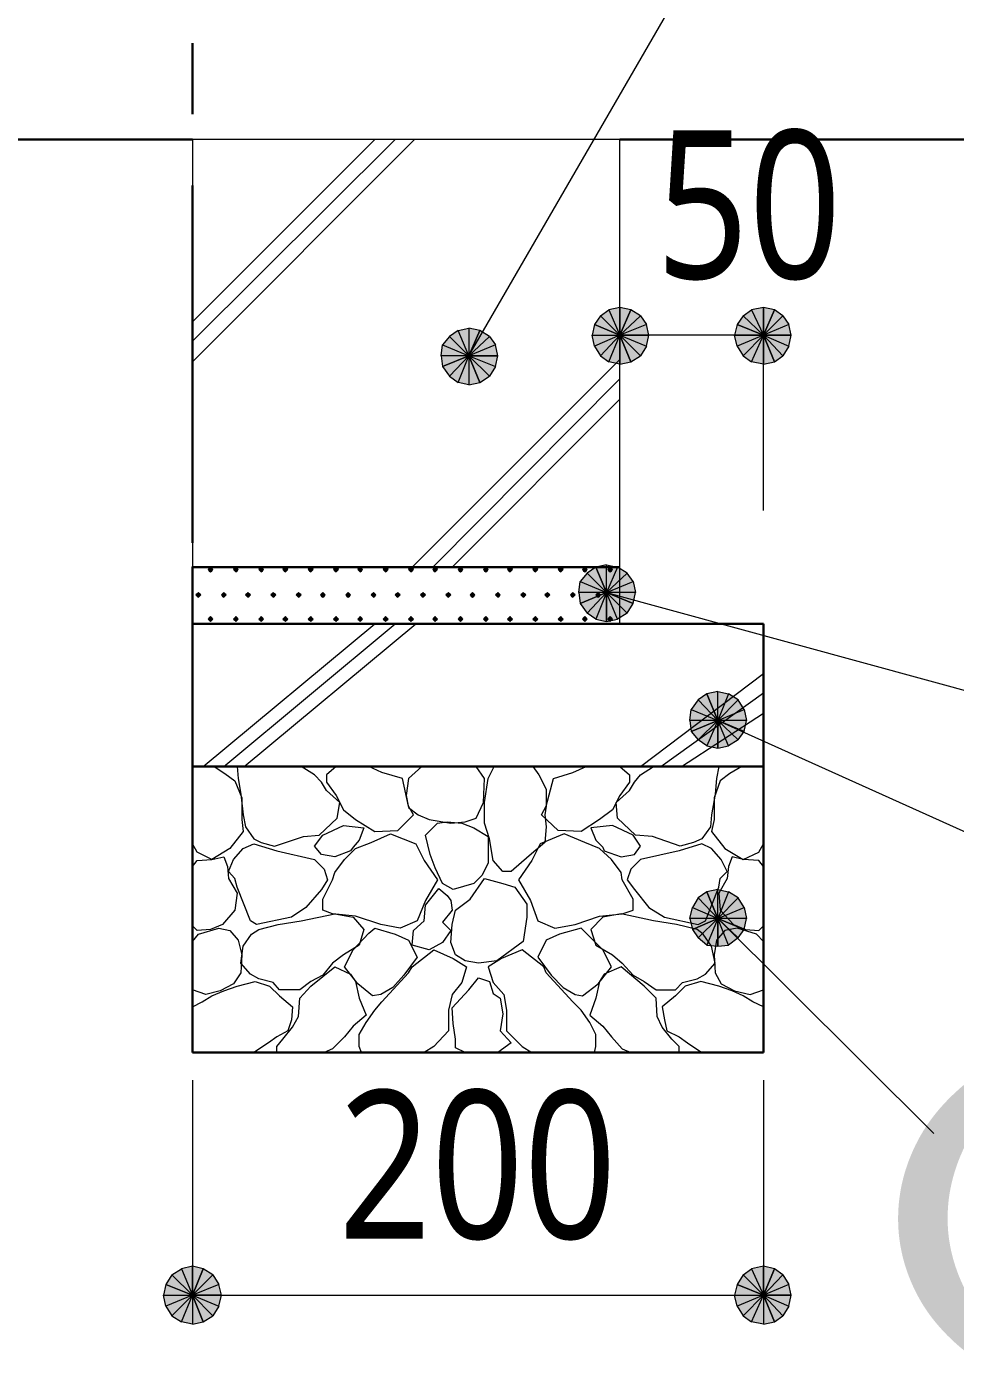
# Model space of a CAD drawing. Header units: millimetres. Extents: x 0 to 420, y 0 to 297.
# Drawn here: x 135.36 to 151.63, y 67.15 to 90.56 of the extents above; entities that cross this region are included whole.
import ezdxf
from ezdxf.enums import TextEntityAlignment as Align

# ---------------------------------------------------------------- set-up
doc = ezdxf.new("R2010")
doc.units = ezdxf.units.MM
doc.styles.add('kst32b', font='NotoSansJP-Variable.ttf')

msp = doc.modelspace()

# ---------------------------------------------------------------- hatches: boundary and pattern name
h = msp.add_hatch(color=7)
h.paths.add_polyline_path([(145.754, 85.64), (145.563, 85.598), (145.754, 85.154), (145.754, 85.64)])
h.paths.add_polyline_path([(145.563, 85.598), (145.754, 85.154), (145.415, 85.492), (145.563, 85.598)])
h.paths.add_polyline_path([(145.754, 85.154), (145.415, 85.492), (145.309, 85.344), (145.754, 85.154)])
for points in [[(145.944, 85.598), (145.754, 85.64), (145.754, 85.154), (145.944, 85.598)], [(148.463, 85.598), (148.272, 85.64), (148.272, 85.154), (148.463, 85.598)], [(142.642, 84.603), (142.769, 84.434), (143.108, 84.794), (142.642, 84.603)], [(138.578, 81.089), (138.557, 81.068), (138.536, 81.047), (138.557, 81.026), (138.578, 81.005), (138.599, 81.026), (138.621, 81.047), (138.599, 81.068), (138.578, 81.089)], [(139.023, 81.089), (139.002, 81.068), (138.98, 81.047), (139.002, 81.026), (139.023, 81.005), (139.044, 81.026), (139.065, 81.047), (139.044, 81.068), (139.023, 81.089)], [(139.467, 81.089), (139.446, 81.068), (139.425, 81.047), (139.446, 81.026), (139.467, 81.005), (139.488, 81.026), (139.51, 81.047), (139.488, 81.068), (139.467, 81.089)], [(139.891, 81.089), (139.869, 81.068), (139.848, 81.047), (139.869, 81.026), (139.891, 81.005), (139.912, 81.026), (139.933, 81.047), (139.912, 81.068), (139.891, 81.089)], [(140.335, 81.089), (140.314, 81.068), (140.293, 81.047), (140.314, 81.026), (140.335, 81.005), (140.356, 81.026), (140.377, 81.047), (140.356, 81.068), (140.335, 81.089)], [(140.779, 81.089), (140.758, 81.068), (140.737, 81.047), (140.758, 81.026), (140.779, 81.005), (140.801, 81.026), (140.822, 81.047), (140.801, 81.068), (140.779, 81.089)], [(141.203, 81.089), (141.182, 81.068), (141.161, 81.047), (141.182, 81.026), (141.203, 81.005), (141.224, 81.026), (141.245, 81.047), (141.224, 81.068), (141.203, 81.089)], [(141.647, 81.089), (141.626, 81.068), (141.605, 81.047), (141.626, 81.026), (141.647, 81.005), (141.669, 81.026), (141.69, 81.047), (141.669, 81.068), (141.647, 81.089)], [(142.092, 81.089), (142.071, 81.068), (142.05, 81.047), (142.071, 81.026), (142.092, 81.005), (142.113, 81.026), (142.134, 81.047), (142.113, 81.068), (142.092, 81.089)], [(142.515, 81.089), (142.494, 81.068), (142.473, 81.047), (142.494, 81.026), (142.515, 81.005), (142.536, 81.026), (142.558, 81.047), (142.536, 81.068), (142.515, 81.089)], [(142.96, 81.089), (142.938, 81.068), (142.917, 81.047), (142.938, 81.026), (142.96, 81.005), (142.981, 81.026), (143.002, 81.047), (142.981, 81.068), (142.96, 81.089)], [(143.404, 81.089), (143.383, 81.068), (143.362, 81.047), (143.383, 81.026), (143.404, 81.005), (143.425, 81.026), (143.446, 81.047), (143.425, 81.068), (143.404, 81.089)], [(143.828, 81.089), (143.806, 81.068), (143.785, 81.047), (143.806, 81.026), (143.828, 81.005), (143.849, 81.026), (143.87, 81.047), (143.849, 81.068), (143.828, 81.089)], [(144.272, 81.089), (144.251, 81.068), (144.23, 81.047), (144.251, 81.026), (144.272, 81.005), (144.293, 81.026), (144.314, 81.047), (144.293, 81.068), (144.272, 81.089)], [(144.717, 81.089), (144.695, 81.068), (144.674, 81.047), (144.695, 81.026), (144.717, 81.005), (144.738, 81.026), (144.759, 81.047), (144.738, 81.068), (144.717, 81.089)], [(145.14, 81.089), (145.119, 81.068), (145.097, 81.047), (145.119, 81.026), (145.14, 81.005), (145.161, 81.026), (145.182, 81.047), (145.161, 81.068), (145.14, 81.089)], [(145.33, 81.089), (145.182, 80.984), (145.521, 80.645), (145.33, 81.089)], [(145.584, 81.089), (145.563, 81.068), (145.542, 81.047), (145.563, 81.026), (145.584, 81.005), (145.605, 81.026), (145.627, 81.047), (145.605, 81.068), (145.584, 81.089)], [(138.367, 80.645), (138.345, 80.624), (138.324, 80.603), (138.345, 80.581), (138.367, 80.56), (138.388, 80.581), (138.409, 80.603), (138.388, 80.624), (138.367, 80.645)], [(138.811, 80.645), (138.79, 80.624), (138.769, 80.603), (138.79, 80.581), (138.811, 80.56), (138.832, 80.581), (138.853, 80.603), (138.832, 80.624), (138.811, 80.645)], [(139.234, 80.645), (139.213, 80.624), (139.192, 80.603), (139.213, 80.581), (139.234, 80.56), (139.255, 80.581), (139.277, 80.603), (139.255, 80.624), (139.234, 80.645)], [(139.679, 80.645), (139.658, 80.624), (139.637, 80.603), (139.658, 80.581), (139.679, 80.56), (139.7, 80.581), (139.721, 80.603), (139.7, 80.624), (139.679, 80.645)], [(140.123, 80.645), (140.102, 80.624), (140.081, 80.603), (140.102, 80.581), (140.123, 80.56), (140.145, 80.581), (140.166, 80.603), (140.145, 80.624), (140.123, 80.645)], [(140.547, 80.645), (140.526, 80.624), (140.504, 80.603), (140.526, 80.581), (140.547, 80.56), (140.568, 80.581), (140.589, 80.603), (140.568, 80.624), (140.547, 80.645)], [(140.991, 80.645), (140.97, 80.624), (140.949, 80.603), (140.97, 80.581), (140.991, 80.56), (141.012, 80.581), (141.034, 80.603), (141.012, 80.624), (140.991, 80.645)], [(141.436, 80.645), (141.415, 80.624), (141.393, 80.603), (141.415, 80.581), (141.436, 80.56), (141.457, 80.581), (141.478, 80.603), (141.457, 80.624), (141.436, 80.645)], [(141.859, 80.645), (141.838, 80.624), (141.817, 80.603), (141.838, 80.581), (141.859, 80.56), (141.88, 80.581), (141.901, 80.603), (141.88, 80.624), (141.859, 80.645)], [(142.304, 80.645), (142.282, 80.624), (142.261, 80.603), (142.282, 80.581), (142.304, 80.56), (142.325, 80.581), (142.346, 80.603), (142.325, 80.624), (142.304, 80.645)], [(142.748, 80.645), (142.727, 80.624), (142.706, 80.603), (142.727, 80.581), (142.748, 80.56), (142.769, 80.581), (142.79, 80.603), (142.769, 80.624), (142.748, 80.645)], [(143.171, 80.645), (143.15, 80.624), (143.129, 80.603), (143.15, 80.581), (143.171, 80.56), (143.193, 80.581), (143.214, 80.603), (143.193, 80.624), (143.171, 80.645)], [(143.616, 80.645), (143.595, 80.624), (143.574, 80.603), (143.595, 80.581), (143.616, 80.56), (143.637, 80.581), (143.658, 80.603), (143.637, 80.624), (143.616, 80.645)], [(144.06, 80.645), (144.039, 80.624), (144.018, 80.603), (144.039, 80.581), (144.06, 80.56), (144.082, 80.581), (144.103, 80.603), (144.082, 80.624), (144.06, 80.645)], [(144.484, 80.645), (144.462, 80.624), (144.441, 80.603), (144.462, 80.581), (144.484, 80.56), (144.505, 80.581), (144.526, 80.603), (144.505, 80.624), (144.484, 80.645)], [(144.928, 80.645), (144.907, 80.624), (144.886, 80.603), (144.907, 80.581), (144.928, 80.56), (144.949, 80.581), (144.971, 80.603), (144.949, 80.624), (144.928, 80.645)], [(145.373, 80.645), (145.352, 80.624), (145.33, 80.603), (145.352, 80.581), (145.373, 80.56), (145.394, 80.581), (145.415, 80.603), (145.394, 80.624), (145.373, 80.645)], [(138.578, 80.222), (138.557, 80.2), (138.536, 80.179), (138.557, 80.158), (138.578, 80.137), (138.599, 80.158), (138.621, 80.179), (138.599, 80.2), (138.578, 80.222)], [(139.023, 80.222), (139.002, 80.2), (138.98, 80.179), (139.002, 80.158), (139.023, 80.137), (139.044, 80.158), (139.065, 80.179), (139.044, 80.2), (139.023, 80.222)], [(139.467, 80.222), (139.446, 80.2), (139.425, 80.179), (139.446, 80.158), (139.467, 80.137), (139.488, 80.158), (139.51, 80.179), (139.488, 80.2), (139.467, 80.222)], [(139.891, 80.222), (139.869, 80.2), (139.848, 80.179), (139.869, 80.158), (139.891, 80.137), (139.912, 80.158), (139.933, 80.179), (139.912, 80.2), (139.891, 80.222)], [(140.335, 80.222), (140.314, 80.2), (140.293, 80.179), (140.314, 80.158), (140.335, 80.137), (140.356, 80.158), (140.377, 80.179), (140.356, 80.2), (140.335, 80.222)], [(140.779, 80.222), (140.758, 80.2), (140.737, 80.179), (140.758, 80.158), (140.779, 80.137), (140.801, 80.158), (140.822, 80.179), (140.801, 80.2), (140.779, 80.222)], [(141.203, 80.222), (141.182, 80.2), (141.161, 80.179), (141.182, 80.158), (141.203, 80.137), (141.224, 80.158), (141.245, 80.179), (141.224, 80.2), (141.203, 80.222)], [(141.647, 80.222), (141.626, 80.2), (141.605, 80.179), (141.626, 80.158), (141.647, 80.137), (141.669, 80.158), (141.69, 80.179), (141.669, 80.2), (141.647, 80.222)], [(142.092, 80.222), (142.071, 80.2), (142.05, 80.179), (142.071, 80.158), (142.092, 80.137), (142.113, 80.158), (142.134, 80.179), (142.113, 80.2), (142.092, 80.222)], [(142.515, 80.222), (142.494, 80.2), (142.473, 80.179), (142.494, 80.158), (142.515, 80.137), (142.536, 80.158), (142.558, 80.179), (142.536, 80.2), (142.515, 80.222)], [(142.96, 80.222), (142.938, 80.2), (142.917, 80.179), (142.938, 80.158), (142.96, 80.137), (142.981, 80.158), (143.002, 80.179), (142.981, 80.2), (142.96, 80.222)], [(143.404, 80.222), (143.383, 80.2), (143.362, 80.179), (143.383, 80.158), (143.404, 80.137), (143.425, 80.158), (143.446, 80.179), (143.425, 80.2), (143.404, 80.222)], [(143.828, 80.222), (143.806, 80.2), (143.785, 80.179), (143.806, 80.158), (143.828, 80.137), (143.849, 80.158), (143.87, 80.179), (143.849, 80.2), (143.828, 80.222)], [(144.272, 80.222), (144.251, 80.2), (144.23, 80.179), (144.251, 80.158), (144.272, 80.137), (144.293, 80.158), (144.314, 80.179), (144.293, 80.2), (144.272, 80.222)], [(144.717, 80.222), (144.695, 80.2), (144.674, 80.179), (144.695, 80.158), (144.717, 80.137), (144.738, 80.158), (144.759, 80.179), (144.738, 80.2), (144.717, 80.222)], [(145.14, 80.222), (145.119, 80.2), (145.097, 80.179), (145.119, 80.158), (145.14, 80.137), (145.161, 80.158), (145.182, 80.179), (145.161, 80.2), (145.14, 80.222)], [(145.584, 80.222), (145.563, 80.2), (145.542, 80.179), (145.563, 80.158), (145.584, 80.137), (145.605, 80.158), (145.627, 80.179), (145.605, 80.2), (145.584, 80.222)], [(147.278, 78.867), (147.129, 78.761), (147.468, 78.401), (147.278, 78.867)], [(147.278, 75.396), (147.129, 75.29), (147.468, 74.93), (147.278, 75.396)], [(138.451, 68.792), (138.261, 68.834), (138.261, 68.326), (138.451, 68.792)], [(148.463, 68.792), (148.272, 68.834), (148.272, 68.326), (148.463, 68.792)]]:
    msp.add_hatch(color=7).paths.add_polyline_path(points)
h = msp.add_hatch(color=7)
h.paths.add_polyline_path([(146.262, 85.154), (146.219, 85.344), (145.754, 85.154), (146.262, 85.154)])
h.paths.add_polyline_path([(146.219, 85.344), (145.754, 85.154), (146.113, 85.492), (146.219, 85.344)])
h.paths.add_polyline_path([(145.754, 85.154), (146.113, 85.492), (145.944, 85.598), (145.754, 85.154)])
h = msp.add_hatch(color=7)
h.paths.add_polyline_path([(148.272, 85.64), (148.061, 85.598), (148.272, 85.154), (148.272, 85.64)])
h.paths.add_polyline_path([(148.061, 85.598), (148.272, 85.154), (147.913, 85.492), (148.061, 85.598)])
h.paths.add_polyline_path([(148.272, 85.154), (147.913, 85.492), (147.807, 85.344), (148.272, 85.154)])
h = msp.add_hatch(color=7)
h.paths.add_polyline_path([(148.759, 85.154), (148.717, 85.344), (148.272, 85.154), (148.759, 85.154)])
h.paths.add_polyline_path([(148.717, 85.344), (148.272, 85.154), (148.611, 85.492), (148.717, 85.344)])
h.paths.add_polyline_path([(148.272, 85.154), (148.611, 85.492), (148.463, 85.598), (148.272, 85.154)])
h = msp.add_hatch(color=7)
h.paths.add_polyline_path([(143.298, 85.238), (143.108, 85.28), (143.108, 84.794), (143.298, 85.238)])
h.paths.add_polyline_path([(143.108, 85.28), (143.108, 84.794), (142.917, 85.238), (143.108, 85.28)])
h.paths.add_polyline_path([(143.108, 84.794), (142.917, 85.238), (142.769, 85.132), (143.108, 84.794)])
h = msp.add_hatch(color=7)
h.paths.add_polyline_path([(143.616, 84.794), (143.574, 84.984), (143.108, 84.794), (143.616, 84.794)])
h.paths.add_polyline_path([(143.574, 84.984), (143.108, 84.794), (143.468, 85.132), (143.574, 84.984)])
h.paths.add_polyline_path([(143.108, 84.794), (143.468, 85.132), (143.298, 85.238), (143.108, 84.794)])
h = msp.add_hatch(color=7)
h.paths.add_polyline_path([(145.309, 85.344), (145.267, 85.154), (145.754, 85.154), (145.309, 85.344)])
h.paths.add_polyline_path([(145.267, 85.154), (145.754, 85.154), (145.309, 84.963), (145.267, 85.154)])
h.paths.add_polyline_path([(145.754, 85.154), (145.309, 84.963), (145.415, 84.794), (145.754, 85.154)])
h = msp.add_hatch(color=7)
h.paths.add_polyline_path([(147.807, 85.344), (147.765, 85.154), (148.272, 85.154), (147.807, 85.344)])
h.paths.add_polyline_path([(147.765, 85.154), (148.272, 85.154), (147.807, 84.963), (147.765, 85.154)])
h.paths.add_polyline_path([(148.272, 85.154), (147.807, 84.963), (147.913, 84.794), (148.272, 85.154)])
h = msp.add_hatch(color=7)
h.paths.add_polyline_path([(142.769, 85.132), (142.642, 84.984), (143.108, 84.794), (142.769, 85.132)])
h.paths.add_polyline_path([(142.642, 84.984), (143.108, 84.794), (142.621, 84.794), (142.642, 84.984)])
h.paths.add_polyline_path([(143.108, 84.794), (142.621, 84.794), (142.642, 84.603), (143.108, 84.794)])
h = msp.add_hatch(color=7)
h.paths.add_polyline_path([(145.415, 84.794), (145.563, 84.688), (145.754, 85.154), (145.415, 84.794)])
h.paths.add_polyline_path([(145.563, 84.688), (145.754, 85.154), (145.754, 84.646), (145.563, 84.688)])
h.paths.add_polyline_path([(145.754, 85.154), (145.754, 84.646), (145.944, 84.688), (145.754, 85.154)])
h = msp.add_hatch(color=7)
h.paths.add_polyline_path([(145.944, 84.688), (146.113, 84.794), (145.754, 85.154), (145.944, 84.688)])
h.paths.add_polyline_path([(146.113, 84.794), (145.754, 85.154), (146.219, 84.963), (146.113, 84.794)])
h.paths.add_polyline_path([(145.754, 85.154), (146.219, 84.963), (146.262, 85.154), (145.754, 85.154)])
h = msp.add_hatch(color=7)
h.paths.add_polyline_path([(147.913, 84.794), (148.061, 84.688), (148.272, 85.154), (147.913, 84.794)])
h.paths.add_polyline_path([(148.061, 84.688), (148.272, 85.154), (148.272, 84.646), (148.061, 84.688)])
h.paths.add_polyline_path([(148.272, 85.154), (148.272, 84.646), (148.463, 84.688), (148.272, 85.154)])
h = msp.add_hatch(color=7)
h.paths.add_polyline_path([(148.463, 84.688), (148.611, 84.794), (148.272, 85.154), (148.463, 84.688)])
h.paths.add_polyline_path([(148.611, 84.794), (148.272, 85.154), (148.717, 84.963), (148.611, 84.794)])
h.paths.add_polyline_path([(148.272, 85.154), (148.717, 84.963), (148.759, 85.154), (148.272, 85.154)])
h = msp.add_hatch(color=7)
h.paths.add_polyline_path([(142.769, 84.434), (142.917, 84.328), (143.108, 84.794), (142.769, 84.434)])
h.paths.add_polyline_path([(142.917, 84.328), (143.108, 84.794), (143.108, 84.286), (142.917, 84.328)])
h.paths.add_polyline_path([(143.108, 84.794), (143.108, 84.286), (143.298, 84.328), (143.108, 84.794)])
h = msp.add_hatch(color=7)
h.paths.add_polyline_path([(143.298, 84.328), (143.468, 84.434), (143.108, 84.794), (143.298, 84.328)])
h.paths.add_polyline_path([(143.468, 84.434), (143.108, 84.794), (143.574, 84.603), (143.468, 84.434)])
h.paths.add_polyline_path([(143.108, 84.794), (143.574, 84.603), (143.616, 84.794), (143.108, 84.794)])
h = msp.add_hatch(color=7)
h.paths.add_polyline_path([(145.881, 80.984), (145.711, 81.089), (145.521, 80.645), (145.881, 80.984)])
h.paths.add_polyline_path([(145.711, 81.089), (145.521, 80.645), (145.521, 81.132), (145.711, 81.089)])
h.paths.add_polyline_path([(145.521, 80.645), (145.521, 81.132), (145.33, 81.089), (145.521, 80.645)])
h = msp.add_hatch(color=7)
h.paths.add_polyline_path([(145.182, 80.984), (145.055, 80.836), (145.521, 80.645), (145.182, 80.984)])
h.paths.add_polyline_path([(145.055, 80.836), (145.521, 80.645), (145.034, 80.645), (145.055, 80.836)])
h.paths.add_polyline_path([(145.521, 80.645), (145.034, 80.645), (145.055, 80.454), (145.521, 80.645)])
h = msp.add_hatch(color=7)
h.paths.add_polyline_path([(145.987, 80.454), (146.029, 80.645), (145.521, 80.645), (145.987, 80.454)])
h.paths.add_polyline_path([(146.029, 80.645), (145.521, 80.645), (145.987, 80.836), (146.029, 80.645)])
h.paths.add_polyline_path([(145.521, 80.645), (145.987, 80.836), (145.881, 80.984), (145.521, 80.645)])
h = msp.add_hatch(color=7)
h.paths.add_polyline_path([(145.055, 80.454), (145.182, 80.285), (145.521, 80.645), (145.055, 80.454)])
h.paths.add_polyline_path([(145.182, 80.285), (145.521, 80.645), (145.33, 80.179), (145.182, 80.285)])
h.paths.add_polyline_path([(145.521, 80.645), (145.33, 80.179), (145.521, 80.137), (145.521, 80.645)])
h = msp.add_hatch(color=7)
h.paths.add_polyline_path([(145.521, 80.137), (145.711, 80.179), (145.521, 80.645), (145.521, 80.137)])
h.paths.add_polyline_path([(145.711, 80.179), (145.521, 80.645), (145.881, 80.285), (145.711, 80.179)])
h.paths.add_polyline_path([(145.521, 80.645), (145.881, 80.285), (145.987, 80.454), (145.521, 80.645)])
h = msp.add_hatch(color=7)
h.paths.add_polyline_path([(147.828, 78.761), (147.659, 78.867), (147.468, 78.401), (147.828, 78.761)])
h.paths.add_polyline_path([(147.659, 78.867), (147.468, 78.401), (147.468, 78.909), (147.659, 78.867)])
h.paths.add_polyline_path([(147.468, 78.401), (147.468, 78.909), (147.278, 78.867), (147.468, 78.401)])
h = msp.add_hatch(color=7)
h.paths.add_polyline_path([(147.129, 78.761), (147.003, 78.592), (147.468, 78.401), (147.129, 78.761)])
h.paths.add_polyline_path([(147.003, 78.592), (147.468, 78.401), (146.981, 78.401), (147.003, 78.592)])
h.paths.add_polyline_path([(147.468, 78.401), (146.981, 78.401), (147.003, 78.211), (147.468, 78.401)])
h = msp.add_hatch(color=7)
h.paths.add_polyline_path([(147.934, 78.211), (147.976, 78.401), (147.468, 78.401), (147.934, 78.211)])
h.paths.add_polyline_path([(147.976, 78.401), (147.468, 78.401), (147.934, 78.592), (147.976, 78.401)])
h.paths.add_polyline_path([(147.468, 78.401), (147.934, 78.592), (147.828, 78.761), (147.468, 78.401)])
h = msp.add_hatch(color=7)
h.paths.add_polyline_path([(147.003, 78.211), (147.129, 78.063), (147.468, 78.401), (147.003, 78.211)])
h.paths.add_polyline_path([(147.129, 78.063), (147.468, 78.401), (147.278, 77.957), (147.129, 78.063)])
h.paths.add_polyline_path([(147.468, 78.401), (147.278, 77.957), (147.468, 77.914), (147.468, 78.401)])
h = msp.add_hatch(color=7)
h.paths.add_polyline_path([(147.468, 77.914), (147.659, 77.957), (147.468, 78.401), (147.468, 77.914)])
h.paths.add_polyline_path([(147.659, 77.957), (147.468, 78.401), (147.828, 78.063), (147.659, 77.957)])
h.paths.add_polyline_path([(147.468, 78.401), (147.828, 78.063), (147.934, 78.211), (147.468, 78.401)])
h = msp.add_hatch(color=7)
h.paths.add_polyline_path([(147.828, 75.29), (147.659, 75.396), (147.468, 74.93), (147.828, 75.29)])
h.paths.add_polyline_path([(147.659, 75.396), (147.468, 74.93), (147.468, 75.438), (147.659, 75.396)])
h.paths.add_polyline_path([(147.468, 74.93), (147.468, 75.438), (147.278, 75.396), (147.468, 74.93)])
h = msp.add_hatch(color=7)
h.paths.add_polyline_path([(147.129, 75.29), (147.024, 75.121), (147.468, 74.93), (147.129, 75.29)])
h.paths.add_polyline_path([(147.024, 75.121), (147.468, 74.93), (146.981, 74.93), (147.024, 75.121)])
h.paths.add_polyline_path([(147.468, 74.93), (146.981, 74.93), (147.024, 74.739), (147.468, 74.93)])
h = msp.add_hatch(color=7)
h.paths.add_polyline_path([(147.934, 74.739), (147.976, 74.93), (147.468, 74.93), (147.934, 74.739)])
h.paths.add_polyline_path([(147.976, 74.93), (147.468, 74.93), (147.934, 75.121), (147.976, 74.93)])
h.paths.add_polyline_path([(147.468, 74.93), (147.934, 75.121), (147.828, 75.29), (147.468, 74.93)])
h = msp.add_hatch(color=7)
h.paths.add_polyline_path([(147.024, 74.739), (147.129, 74.591), (147.468, 74.93), (147.024, 74.739)])
h.paths.add_polyline_path([(147.129, 74.591), (147.468, 74.93), (147.278, 74.464), (147.129, 74.591)])
h.paths.add_polyline_path([(147.468, 74.93), (147.278, 74.464), (147.468, 74.443), (147.468, 74.93)])
h = msp.add_hatch(color=7)
h.paths.add_polyline_path([(147.468, 74.443), (147.659, 74.464), (147.468, 74.93), (147.468, 74.443)])
h.paths.add_polyline_path([(147.659, 74.464), (147.468, 74.93), (147.828, 74.591), (147.659, 74.464)])
h.paths.add_polyline_path([(147.468, 74.93), (147.828, 74.591), (147.934, 74.739), (147.468, 74.93)])
h = msp.add_hatch(color=7)
h.paths.add_polyline_path([(138.261, 68.834), (138.07, 68.792), (138.261, 68.326), (138.261, 68.834)])
h.paths.add_polyline_path([(138.07, 68.792), (138.261, 68.326), (137.901, 68.686), (138.07, 68.792)])
h.paths.add_polyline_path([(138.261, 68.326), (137.901, 68.686), (137.795, 68.516), (138.261, 68.326)])
h = msp.add_hatch(color=7)
h.paths.add_polyline_path([(148.272, 68.834), (148.061, 68.792), (148.272, 68.326), (148.272, 68.834)])
h.paths.add_polyline_path([(148.061, 68.792), (148.272, 68.326), (147.913, 68.686), (148.061, 68.792)])
h.paths.add_polyline_path([(148.272, 68.326), (147.913, 68.686), (147.807, 68.516), (148.272, 68.326)])
h = msp.add_hatch(color=7)
h.paths.add_polyline_path([(138.769, 68.326), (138.726, 68.516), (138.261, 68.326), (138.769, 68.326)])
h.paths.add_polyline_path([(138.726, 68.516), (138.261, 68.326), (138.621, 68.686), (138.726, 68.516)])
h.paths.add_polyline_path([(138.261, 68.326), (138.621, 68.686), (138.451, 68.792), (138.261, 68.326)])
h = msp.add_hatch(color=7)
h.paths.add_polyline_path([(148.759, 68.326), (148.717, 68.516), (148.272, 68.326), (148.759, 68.326)])
h.paths.add_polyline_path([(148.717, 68.516), (148.272, 68.326), (148.611, 68.686), (148.717, 68.516)])
h.paths.add_polyline_path([(148.272, 68.326), (148.611, 68.686), (148.463, 68.792), (148.272, 68.326)])
h = msp.add_hatch(color=7)
h.paths.add_polyline_path([(137.795, 68.516), (137.753, 68.326), (138.261, 68.326), (137.795, 68.516)])
h.paths.add_polyline_path([(137.753, 68.326), (138.261, 68.326), (137.795, 68.136), (137.753, 68.326)])
h.paths.add_polyline_path([(138.261, 68.326), (137.795, 68.136), (137.901, 67.966), (138.261, 68.326)])
h = msp.add_hatch(color=7)
h.paths.add_polyline_path([(147.807, 68.516), (147.765, 68.326), (148.272, 68.326), (147.807, 68.516)])
h.paths.add_polyline_path([(147.765, 68.326), (148.272, 68.326), (147.807, 68.136), (147.765, 68.326)])
h.paths.add_polyline_path([(148.272, 68.326), (147.807, 68.136), (147.913, 67.966), (148.272, 68.326)])
h = msp.add_hatch(color=7)
h.paths.add_polyline_path([(137.901, 67.966), (138.07, 67.86), (138.261, 68.326), (137.901, 67.966)])
h.paths.add_polyline_path([(138.07, 67.86), (138.261, 68.326), (138.261, 67.818), (138.07, 67.86)])
h.paths.add_polyline_path([(138.261, 68.326), (138.261, 67.818), (138.451, 67.86), (138.261, 68.326)])
h = msp.add_hatch(color=7)
h.paths.add_polyline_path([(138.451, 67.86), (138.621, 67.966), (138.261, 68.326), (138.451, 67.86)])
h.paths.add_polyline_path([(138.621, 67.966), (138.261, 68.326), (138.726, 68.136), (138.621, 67.966)])
h.paths.add_polyline_path([(138.261, 68.326), (138.726, 68.136), (138.769, 68.326), (138.261, 68.326)])
h = msp.add_hatch(color=7)
h.paths.add_polyline_path([(147.913, 67.966), (148.061, 67.86), (148.272, 68.326), (147.913, 67.966)])
h.paths.add_polyline_path([(148.061, 67.86), (148.272, 68.326), (148.272, 67.818), (148.061, 67.86)])
h.paths.add_polyline_path([(148.272, 68.326), (148.272, 67.818), (148.463, 67.86), (148.272, 68.326)])
h = msp.add_hatch(color=7)
h.paths.add_polyline_path([(148.463, 67.86), (148.611, 67.966), (148.272, 68.326), (148.463, 67.86)])
h.paths.add_polyline_path([(148.611, 67.966), (148.272, 68.326), (148.717, 68.136), (148.611, 67.966)])
h.paths.add_polyline_path([(148.272, 68.326), (148.717, 68.136), (148.759, 68.326), (148.272, 68.326)])

# ---------------------------------------------------------------- linework, layer by layer
at = {"lineweight": 13}
for points in [[(143.108, 84.794), (150.601, 97.748)], [(145.754, 80.095), (145.754, 88.582), (138.261, 88.582), (138.261, 81.089)], [(138.261, 85.386), (141.457, 88.582)], [(138.261, 85.048), (141.817, 88.582)], [(138.261, 84.688), (142.155, 88.582)], [(148.272, 85.154), (145.754, 85.154)], [(148.272, 82.084), (148.272, 85.154)], [(142.113, 81.089), (145.754, 84.73)], [(142.473, 81.089), (145.754, 84.391)], [(142.812, 81.089), (145.754, 84.032)], [(145.521, 80.645), (159.999, 76.687)], [(138.451, 77.597), (141.457, 80.095)], [(138.811, 77.597), (141.817, 80.095)], [(139.171, 77.597), (142.177, 80.095)], [(146.113, 77.597), (148.272, 79.227)], [(146.473, 77.597), (148.272, 78.888)], [(146.833, 77.597), (148.272, 78.528)], [(147.468, 78.401), (157.057, 74.083)], [(138.642, 77.597), (138.832, 77.47), (139.002, 77.343), (139.129, 77.047), (139.129, 76.666), (139.15, 76.454), (138.917, 76.158), (138.599, 75.967), (138.345, 76.094), (138.261, 76.242)], [(139.044, 77.597), (139.065, 77.385), (139.107, 77.11), (139.15, 76.75), (139.192, 76.539), (139.34, 76.327), (139.467, 76.263), (139.7, 76.2), (140.208, 76.369), (140.483, 76.39), (140.801, 76.687), (140.843, 76.962), (140.61, 77.174), (140.526, 77.322), (140.399, 77.449), (140.166, 77.597)], [(140.779, 77.597), (140.61, 77.449), (140.61, 77.322), (140.779, 77.089), (140.907, 76.835), (141.118, 76.666), (141.457, 76.454), (141.859, 76.475), (142.134, 76.75), (142.05, 76.898), (141.944, 77.385), (141.584, 77.491), (141.351, 77.597)], [(142.282, 77.597), (142.05, 77.385), (142.007, 77.089), (142.05, 76.877), (142.219, 76.75), (142.409, 76.666), (142.79, 76.602), (143.044, 76.623), (143.235, 76.687), (143.362, 76.962), (143.383, 77.385), (143.235, 77.597)], [(144.23, 77.597), (144.336, 77.449), (144.462, 77.195), (144.462, 76.898), (144.441, 76.75), (144.462, 76.539), (144.441, 76.263), (144.166, 76.031), (143.849, 75.755), (143.701, 75.755), (143.531, 75.946), (143.468, 76.327), (143.383, 76.602), (143.383, 76.962), (143.446, 77.385), (143.552, 77.597)], [(145.754, 77.597), (145.923, 77.449), (145.923, 77.322), (145.754, 77.089), (145.627, 76.835), (145.394, 76.666), (145.076, 76.454), (144.674, 76.475), (144.378, 76.75), (144.462, 76.898), (144.59, 77.385), (144.928, 77.491), (145.161, 77.597)], [(147.489, 77.597), (147.447, 77.385), (147.426, 77.11), (147.362, 76.75), (147.341, 76.539), (147.193, 76.327), (147.045, 76.263), (146.812, 76.2), (146.325, 76.369), (146.029, 76.39), (145.711, 76.687), (145.69, 76.962), (145.923, 77.174), (146.008, 77.322), (146.113, 77.449), (146.346, 77.597)], [(147.892, 77.597), (147.68, 77.47), (147.511, 77.343), (147.405, 77.047), (147.405, 76.666), (147.362, 76.454), (147.595, 76.158), (147.913, 75.967), (148.188, 76.094), (148.272, 76.242)], [(138.261, 75.84), (138.345, 75.946), (138.599, 75.967), (138.811, 76.009), (138.875, 75.84), (138.896, 75.629), (139.044, 75.374), (139.002, 75.078), (138.79, 74.824), (138.578, 74.739), (138.345, 74.718), (138.261, 74.803)], [(148.272, 75.84), (148.188, 75.946), (147.913, 75.967), (147.722, 76.009), (147.659, 75.84), (147.637, 75.629), (147.489, 75.374), (147.511, 75.078), (147.743, 74.824), (147.955, 74.739), (148.188, 74.718), (148.272, 74.803)], [(147.468, 74.93), (151.257, 71.162)], [(138.261, 74.528), (138.367, 74.655), (138.726, 74.761), (138.917, 74.718), (139.065, 74.549), (139.129, 74.295), (139.107, 73.978), (138.98, 73.787), (138.747, 73.66), (138.494, 73.596), (138.261, 73.681)], [(148.272, 74.528), (148.146, 74.655), (147.807, 74.761), (147.595, 74.718), (147.447, 74.549), (147.405, 74.295), (147.426, 73.978), (147.532, 73.787), (147.765, 73.66), (148.04, 73.596), (148.272, 73.681)], [(141.224, 72.58), (141.182, 72.686), (141.182, 72.898), (141.309, 73.11), (141.457, 73.321), (141.584, 73.47), (142.05, 73.978), (142.113, 74.083), (142.494, 74.38), (142.833, 74.231), (143.066, 74.083), (142.981, 73.808), (142.812, 73.596), (142.748, 73.321), (142.748, 72.962), (142.494, 72.686), (142.325, 72.58)], [(145.309, 72.58), (145.33, 72.686), (145.33, 72.898), (145.225, 73.11), (145.076, 73.321), (144.928, 73.47), (144.462, 73.978), (144.42, 74.083), (144.039, 74.38), (143.679, 74.231), (143.446, 74.083), (143.531, 73.808), (143.722, 73.596), (143.764, 73.321), (143.764, 72.962), (144.039, 72.686), (144.209, 72.58)], [(139.742, 72.58), (139.742, 72.686), (139.848, 72.813), (140.018, 73.025), (140.123, 73.215), (140.145, 73.533), (140.335, 73.745), (140.758, 74.083), (141.034, 73.956), (141.118, 73.829), (141.182, 73.533), (141.309, 73.237), (141.076, 73.046), (140.928, 72.856), (140.716, 72.644), (140.568, 72.58)], [(146.791, 72.58), (146.791, 72.686), (146.664, 72.813), (146.495, 73.025), (146.41, 73.215), (146.389, 73.533), (146.177, 73.745), (145.775, 74.083), (145.479, 73.956), (145.394, 73.829), (145.33, 73.533), (145.225, 73.237), (145.457, 73.046), (145.605, 72.856), (145.796, 72.644), (145.944, 72.58)], [(138.261, 73.385), (138.43, 73.47), (138.599, 73.575), (138.811, 73.66), (139.044, 73.745), (139.361, 73.829), (139.615, 73.745), (139.785, 73.575), (140.018, 73.385), (139.996, 73.152), (139.933, 72.962), (139.742, 72.856), (139.594, 72.75), (139.34, 72.58)], [(143.044, 72.58), (142.875, 72.665), (142.875, 72.813), (142.833, 73.088), (142.812, 73.364), (143.108, 73.681), (143.277, 73.893), (143.468, 73.829), (143.531, 73.618), (143.658, 73.533), (143.701, 73.258), (143.658, 72.962), (143.849, 72.75), (143.616, 72.58)], [(148.272, 73.385), (148.082, 73.47), (147.913, 73.575), (147.722, 73.66), (147.489, 73.745), (147.172, 73.829), (146.897, 73.745), (146.727, 73.575), (146.495, 73.385), (146.537, 73.152), (146.579, 72.962), (146.791, 72.856), (146.939, 72.75), (147.193, 72.58)], [(138.261, 72.094), (138.261, 68.326)], [(148.272, 72.094), (148.272, 68.326)], [(138.261, 68.326), (148.272, 68.326)]]:
    msp.add_lwpolyline(points, dxfattribs=at)
at = {"lineweight": 30}
for points in [[(138.261, 90.276), (138.261, 89.027)], [(120.671, 88.582), (138.261, 88.582)], [(145.754, 88.582), (186.965, 88.582)], [(138.261, 87.778), (138.261, 81.513)], [(145.754, 81.089), (138.261, 81.089), (138.261, 80.095), (138.261, 72.58)], [(138.261, 80.264), (138.261, 79.015)], [(138.261, 80.095), (148.272, 80.095)], [(148.272, 72.58), (148.272, 80.095)], [(138.261, 77.766), (138.261, 72.58)], [(138.261, 77.597), (148.272, 77.597)], [(138.261, 72.58), (148.272, 72.58)]]:
    msp.add_lwpolyline(points, dxfattribs=at)
at = {"lineweight": 0}
for points in [[(145.754, 85.154), (145.415, 85.492), (145.309, 85.344)], [(145.563, 85.598), (145.754, 85.154), (145.415, 85.492)], [(145.754, 85.64), (145.563, 85.598), (145.754, 85.154)], [(145.944, 85.598), (145.754, 85.64), (145.754, 85.154)], [(145.754, 85.154), (146.113, 85.492), (145.944, 85.598)], [(146.219, 85.344), (145.754, 85.154), (146.113, 85.492)], [(148.272, 85.154), (147.913, 85.492), (147.807, 85.344)], [(148.061, 85.598), (148.272, 85.154), (147.913, 85.492)], [(148.272, 85.64), (148.061, 85.598), (148.272, 85.154)], [(148.463, 85.598), (148.272, 85.64), (148.272, 85.154)], [(148.272, 85.154), (148.611, 85.492), (148.463, 85.598)], [(148.717, 85.344), (148.272, 85.154), (148.611, 85.492)], [(143.108, 84.794), (142.917, 85.238), (142.769, 85.132)], [(143.108, 85.28), (143.108, 84.794), (142.917, 85.238)], [(143.298, 85.238), (143.108, 85.28), (143.108, 84.794)], [(143.108, 84.794), (143.468, 85.132), (143.298, 85.238)], [(145.309, 85.344), (145.267, 85.154), (145.754, 85.154)], [(146.262, 85.154), (146.219, 85.344), (145.754, 85.154)], [(147.807, 85.344), (147.765, 85.154), (148.272, 85.154)], [(148.759, 85.154), (148.717, 85.344), (148.272, 85.154)], [(142.642, 84.984), (143.108, 84.794), (142.621, 84.794)], [(142.769, 85.132), (142.642, 84.984), (143.108, 84.794)], [(143.574, 84.984), (143.108, 84.794), (143.468, 85.132)], [(143.616, 84.794), (143.574, 84.984), (143.108, 84.794)], [(145.267, 85.154), (145.754, 85.154), (145.309, 84.963)], [(145.754, 85.154), (145.309, 84.963), (145.415, 84.794)], [(145.415, 84.794), (145.563, 84.688), (145.754, 85.154)], [(145.563, 84.688), (145.754, 85.154), (145.754, 84.646)], [(145.754, 85.154), (145.754, 84.646), (145.944, 84.688)], [(145.944, 84.688), (146.113, 84.794), (145.754, 85.154)], [(146.113, 84.794), (145.754, 85.154), (146.219, 84.963)], [(145.754, 85.154), (146.219, 84.963), (146.262, 85.154)], [(147.765, 85.154), (148.272, 85.154), (147.807, 84.963)], [(148.272, 85.154), (147.807, 84.963), (147.913, 84.794)], [(147.913, 84.794), (148.061, 84.688), (148.272, 85.154)], [(148.061, 84.688), (148.272, 85.154), (148.272, 84.646)], [(148.272, 85.154), (148.272, 84.646), (148.463, 84.688)], [(148.463, 84.688), (148.611, 84.794), (148.272, 85.154)], [(148.611, 84.794), (148.272, 85.154), (148.717, 84.963)], [(148.272, 85.154), (148.717, 84.963), (148.759, 85.154)], [(143.108, 84.794), (142.621, 84.794), (142.642, 84.603)], [(142.642, 84.603), (142.769, 84.434), (143.108, 84.794)], [(142.769, 84.434), (142.917, 84.328), (143.108, 84.794)], [(142.917, 84.328), (143.108, 84.794), (143.108, 84.286)], [(143.108, 84.794), (143.108, 84.286), (143.298, 84.328)], [(143.298, 84.328), (143.468, 84.434), (143.108, 84.794)], [(143.468, 84.434), (143.108, 84.794), (143.574, 84.603)], [(143.108, 84.794), (143.574, 84.603), (143.616, 84.794)], [(138.578, 81.089), (138.557, 81.068), (138.536, 81.047), (138.557, 81.026), (138.578, 81.005), (138.599, 81.026), (138.621, 81.047), (138.599, 81.068)], [(139.023, 81.089), (139.002, 81.068), (138.98, 81.047), (139.002, 81.026), (139.023, 81.005), (139.044, 81.026), (139.065, 81.047), (139.044, 81.068)], [(139.467, 81.089), (139.446, 81.068), (139.425, 81.047), (139.446, 81.026), (139.467, 81.005), (139.488, 81.026), (139.51, 81.047), (139.488, 81.068)], [(139.891, 81.089), (139.869, 81.068), (139.848, 81.047), (139.869, 81.026), (139.891, 81.005), (139.912, 81.026), (139.933, 81.047), (139.912, 81.068)], [(140.335, 81.089), (140.314, 81.068), (140.293, 81.047), (140.314, 81.026), (140.335, 81.005), (140.356, 81.026), (140.377, 81.047), (140.356, 81.068)], [(140.779, 81.089), (140.758, 81.068), (140.737, 81.047), (140.758, 81.026), (140.779, 81.005), (140.801, 81.026), (140.822, 81.047), (140.801, 81.068)], [(141.203, 81.089), (141.182, 81.068), (141.161, 81.047), (141.182, 81.026), (141.203, 81.005), (141.224, 81.026), (141.245, 81.047), (141.224, 81.068)], [(141.647, 81.089), (141.626, 81.068), (141.605, 81.047), (141.626, 81.026), (141.647, 81.005), (141.669, 81.026), (141.69, 81.047), (141.669, 81.068)], [(142.092, 81.089), (142.071, 81.068), (142.05, 81.047), (142.071, 81.026), (142.092, 81.005), (142.113, 81.026), (142.134, 81.047), (142.113, 81.068)], [(142.515, 81.089), (142.494, 81.068), (142.473, 81.047), (142.494, 81.026), (142.515, 81.005), (142.536, 81.026), (142.558, 81.047), (142.536, 81.068)], [(142.96, 81.089), (142.938, 81.068), (142.917, 81.047), (142.938, 81.026), (142.96, 81.005), (142.981, 81.026), (143.002, 81.047), (142.981, 81.068)], [(143.404, 81.089), (143.383, 81.068), (143.362, 81.047), (143.383, 81.026), (143.404, 81.005), (143.425, 81.026), (143.446, 81.047), (143.425, 81.068)], [(143.828, 81.089), (143.806, 81.068), (143.785, 81.047), (143.806, 81.026), (143.828, 81.005), (143.849, 81.026), (143.87, 81.047), (143.849, 81.068)], [(144.272, 81.089), (144.251, 81.068), (144.23, 81.047), (144.251, 81.026), (144.272, 81.005), (144.293, 81.026), (144.314, 81.047), (144.293, 81.068)], [(144.717, 81.089), (144.695, 81.068), (144.674, 81.047), (144.695, 81.026), (144.717, 81.005), (144.738, 81.026), (144.759, 81.047), (144.738, 81.068)], [(145.14, 81.089), (145.119, 81.068), (145.097, 81.047), (145.119, 81.026), (145.14, 81.005), (145.161, 81.026), (145.182, 81.047), (145.161, 81.068)], [(145.33, 81.089), (145.182, 80.984), (145.521, 80.645)], [(145.521, 80.645), (145.521, 81.132), (145.33, 81.089)], [(145.711, 81.089), (145.521, 80.645), (145.521, 81.132)], [(145.881, 80.984), (145.711, 81.089), (145.521, 80.645)], [(145.584, 81.089), (145.563, 81.068), (145.542, 81.047), (145.563, 81.026), (145.584, 81.005), (145.605, 81.026), (145.627, 81.047), (145.605, 81.068)], [(145.055, 80.836), (145.521, 80.645), (145.034, 80.645)], [(145.182, 80.984), (145.055, 80.836), (145.521, 80.645)], [(145.521, 80.645), (145.987, 80.836), (145.881, 80.984)], [(146.029, 80.645), (145.521, 80.645), (145.987, 80.836)], [(138.367, 80.645), (138.345, 80.624), (138.324, 80.603), (138.345, 80.581), (138.367, 80.56), (138.388, 80.581), (138.409, 80.603), (138.388, 80.624)], [(138.811, 80.645), (138.79, 80.624), (138.769, 80.603), (138.79, 80.581), (138.811, 80.56), (138.832, 80.581), (138.853, 80.603), (138.832, 80.624)], [(139.234, 80.645), (139.213, 80.624), (139.192, 80.603), (139.213, 80.581), (139.234, 80.56), (139.255, 80.581), (139.277, 80.603), (139.255, 80.624)], [(139.679, 80.645), (139.658, 80.624), (139.637, 80.603), (139.658, 80.581), (139.679, 80.56), (139.7, 80.581), (139.721, 80.603), (139.7, 80.624)], [(140.123, 80.645), (140.102, 80.624), (140.081, 80.603), (140.102, 80.581), (140.123, 80.56), (140.145, 80.581), (140.166, 80.603), (140.145, 80.624)], [(140.547, 80.645), (140.526, 80.624), (140.504, 80.603), (140.526, 80.581), (140.547, 80.56), (140.568, 80.581), (140.589, 80.603), (140.568, 80.624)], [(140.991, 80.645), (140.97, 80.624), (140.949, 80.603), (140.97, 80.581), (140.991, 80.56), (141.012, 80.581), (141.034, 80.603), (141.012, 80.624)], [(141.436, 80.645), (141.415, 80.624), (141.393, 80.603), (141.415, 80.581), (141.436, 80.56), (141.457, 80.581), (141.478, 80.603), (141.457, 80.624)], [(141.859, 80.645), (141.838, 80.624), (141.817, 80.603), (141.838, 80.581), (141.859, 80.56), (141.88, 80.581), (141.901, 80.603), (141.88, 80.624)], [(142.304, 80.645), (142.282, 80.624), (142.261, 80.603), (142.282, 80.581), (142.304, 80.56), (142.325, 80.581), (142.346, 80.603), (142.325, 80.624)], [(142.748, 80.645), (142.727, 80.624), (142.706, 80.603), (142.727, 80.581), (142.748, 80.56), (142.769, 80.581), (142.79, 80.603), (142.769, 80.624)], [(143.171, 80.645), (143.15, 80.624), (143.129, 80.603), (143.15, 80.581), (143.171, 80.56), (143.193, 80.581), (143.214, 80.603), (143.193, 80.624)], [(143.616, 80.645), (143.595, 80.624), (143.574, 80.603), (143.595, 80.581), (143.616, 80.56), (143.637, 80.581), (143.658, 80.603), (143.637, 80.624)], [(144.06, 80.645), (144.039, 80.624), (144.018, 80.603), (144.039, 80.581), (144.06, 80.56), (144.082, 80.581), (144.103, 80.603), (144.082, 80.624)], [(144.484, 80.645), (144.462, 80.624), (144.441, 80.603), (144.462, 80.581), (144.484, 80.56), (144.505, 80.581), (144.526, 80.603), (144.505, 80.624)], [(144.928, 80.645), (144.907, 80.624), (144.886, 80.603), (144.907, 80.581), (144.928, 80.56), (144.949, 80.581), (144.971, 80.603), (144.949, 80.624)], [(145.521, 80.645), (145.034, 80.645), (145.055, 80.454)], [(145.055, 80.454), (145.182, 80.285), (145.521, 80.645)], [(145.182, 80.285), (145.521, 80.645), (145.33, 80.179)], [(145.521, 80.645), (145.33, 80.179), (145.521, 80.137)], [(145.373, 80.645), (145.352, 80.624), (145.33, 80.603), (145.352, 80.581), (145.373, 80.56), (145.394, 80.581), (145.415, 80.603), (145.394, 80.624)], [(145.521, 80.137), (145.711, 80.179), (145.521, 80.645)], [(145.711, 80.179), (145.521, 80.645), (145.881, 80.285)], [(145.521, 80.645), (145.881, 80.285), (145.987, 80.454)], [(145.987, 80.454), (146.029, 80.645), (145.521, 80.645)], [(138.578, 80.222), (138.557, 80.2), (138.536, 80.179), (138.557, 80.158), (138.578, 80.137), (138.599, 80.158), (138.621, 80.179), (138.599, 80.2)], [(139.023, 80.222), (139.002, 80.2), (138.98, 80.179), (139.002, 80.158), (139.023, 80.137), (139.044, 80.158), (139.065, 80.179), (139.044, 80.2)], [(139.467, 80.222), (139.446, 80.2), (139.425, 80.179), (139.446, 80.158), (139.467, 80.137), (139.488, 80.158), (139.51, 80.179), (139.488, 80.2)], [(139.891, 80.222), (139.869, 80.2), (139.848, 80.179), (139.869, 80.158), (139.891, 80.137), (139.912, 80.158), (139.933, 80.179), (139.912, 80.2)], [(140.335, 80.222), (140.314, 80.2), (140.293, 80.179), (140.314, 80.158), (140.335, 80.137), (140.356, 80.158), (140.377, 80.179), (140.356, 80.2)], [(140.779, 80.222), (140.758, 80.2), (140.737, 80.179), (140.758, 80.158), (140.779, 80.137), (140.801, 80.158), (140.822, 80.179), (140.801, 80.2)], [(141.203, 80.222), (141.182, 80.2), (141.161, 80.179), (141.182, 80.158), (141.203, 80.137), (141.224, 80.158), (141.245, 80.179), (141.224, 80.2)], [(141.647, 80.222), (141.626, 80.2), (141.605, 80.179), (141.626, 80.158), (141.647, 80.137), (141.669, 80.158), (141.69, 80.179), (141.669, 80.2)], [(142.092, 80.222), (142.071, 80.2), (142.05, 80.179), (142.071, 80.158), (142.092, 80.137), (142.113, 80.158), (142.134, 80.179), (142.113, 80.2)], [(142.515, 80.222), (142.494, 80.2), (142.473, 80.179), (142.494, 80.158), (142.515, 80.137), (142.536, 80.158), (142.558, 80.179), (142.536, 80.2)], [(142.96, 80.222), (142.938, 80.2), (142.917, 80.179), (142.938, 80.158), (142.96, 80.137), (142.981, 80.158), (143.002, 80.179), (142.981, 80.2)], [(143.404, 80.222), (143.383, 80.2), (143.362, 80.179), (143.383, 80.158), (143.404, 80.137), (143.425, 80.158), (143.446, 80.179), (143.425, 80.2)], [(143.828, 80.222), (143.806, 80.2), (143.785, 80.179), (143.806, 80.158), (143.828, 80.137), (143.849, 80.158), (143.87, 80.179), (143.849, 80.2)], [(144.272, 80.222), (144.251, 80.2), (144.23, 80.179), (144.251, 80.158), (144.272, 80.137), (144.293, 80.158), (144.314, 80.179), (144.293, 80.2)], [(144.717, 80.222), (144.695, 80.2), (144.674, 80.179), (144.695, 80.158), (144.717, 80.137), (144.738, 80.158), (144.759, 80.179), (144.738, 80.2)], [(145.14, 80.222), (145.119, 80.2), (145.097, 80.179), (145.119, 80.158), (145.14, 80.137), (145.161, 80.158), (145.182, 80.179), (145.161, 80.2)], [(145.584, 80.222), (145.563, 80.2), (145.542, 80.179), (145.563, 80.158), (145.584, 80.137), (145.605, 80.158), (145.627, 80.179), (145.605, 80.2)], [(147.468, 78.401), (147.468, 78.909), (147.278, 78.867)], [(147.659, 78.867), (147.468, 78.401), (147.468, 78.909)], [(147.129, 78.761), (147.003, 78.592), (147.468, 78.401)], [(147.278, 78.867), (147.129, 78.761), (147.468, 78.401)], [(147.828, 78.761), (147.659, 78.867), (147.468, 78.401)], [(147.468, 78.401), (147.934, 78.592), (147.828, 78.761)], [(147.003, 78.592), (147.468, 78.401), (146.981, 78.401)], [(147.976, 78.401), (147.468, 78.401), (147.934, 78.592)], [(147.468, 78.401), (146.981, 78.401), (147.003, 78.211)], [(147.003, 78.211), (147.129, 78.063), (147.468, 78.401)], [(147.129, 78.063), (147.468, 78.401), (147.278, 77.957)], [(147.468, 78.401), (147.278, 77.957), (147.468, 77.914)], [(147.468, 77.914), (147.659, 77.957), (147.468, 78.401)], [(147.659, 77.957), (147.468, 78.401), (147.828, 78.063)], [(147.468, 78.401), (147.828, 78.063), (147.934, 78.211)], [(147.934, 78.211), (147.976, 78.401), (147.468, 78.401)], [(147.278, 75.396), (147.129, 75.29), (147.468, 74.93)], [(147.468, 74.93), (147.468, 75.438), (147.278, 75.396)], [(147.659, 75.396), (147.468, 74.93), (147.468, 75.438)], [(147.828, 75.29), (147.659, 75.396), (147.468, 74.93)], [(147.129, 75.29), (147.024, 75.121), (147.468, 74.93)], [(147.468, 74.93), (147.934, 75.121), (147.828, 75.29)], [(147.024, 75.121), (147.468, 74.93), (146.981, 74.93)], [(147.468, 74.93), (146.981, 74.93), (147.024, 74.739)], [(147.024, 74.739), (147.129, 74.591), (147.468, 74.93)], [(147.129, 74.591), (147.468, 74.93), (147.278, 74.464)], [(147.468, 74.93), (147.278, 74.464), (147.468, 74.443)], [(147.976, 74.93), (147.468, 74.93), (147.934, 75.121)], [(147.468, 74.443), (147.659, 74.464), (147.468, 74.93)], [(147.659, 74.464), (147.468, 74.93), (147.828, 74.591)], [(147.468, 74.93), (147.828, 74.591), (147.934, 74.739)], [(147.934, 74.739), (147.976, 74.93), (147.468, 74.93)], [(138.261, 68.834), (138.07, 68.792), (138.261, 68.326)], [(138.451, 68.792), (138.261, 68.834), (138.261, 68.326)], [(148.272, 68.834), (148.061, 68.792), (148.272, 68.326)], [(148.463, 68.792), (148.272, 68.834), (148.272, 68.326)], [(138.261, 68.326), (137.901, 68.686), (137.795, 68.516)], [(138.07, 68.792), (138.261, 68.326), (137.901, 68.686)], [(138.261, 68.326), (138.621, 68.686), (138.451, 68.792)], [(138.726, 68.516), (138.261, 68.326), (138.621, 68.686)], [(148.272, 68.326), (147.913, 68.686), (147.807, 68.516)], [(148.061, 68.792), (148.272, 68.326), (147.913, 68.686)], [(148.272, 68.326), (148.611, 68.686), (148.463, 68.792)], [(148.717, 68.516), (148.272, 68.326), (148.611, 68.686)], [(137.795, 68.516), (137.753, 68.326), (138.261, 68.326)], [(138.769, 68.326), (138.726, 68.516), (138.261, 68.326)], [(147.807, 68.516), (147.765, 68.326), (148.272, 68.326)], [(148.759, 68.326), (148.717, 68.516), (148.272, 68.326)], [(137.753, 68.326), (138.261, 68.326), (137.795, 68.136)], [(138.261, 68.326), (137.795, 68.136), (137.901, 67.966)], [(137.901, 67.966), (138.07, 67.86), (138.261, 68.326)], [(138.07, 67.86), (138.261, 68.326), (138.261, 67.818)], [(138.261, 68.326), (138.261, 67.818), (138.451, 67.86)], [(138.451, 67.86), (138.621, 67.966), (138.261, 68.326)], [(138.621, 67.966), (138.261, 68.326), (138.726, 68.136)], [(138.261, 68.326), (138.726, 68.136), (138.769, 68.326)], [(147.765, 68.326), (148.272, 68.326), (147.807, 68.136)], [(148.272, 68.326), (147.807, 68.136), (147.913, 67.966)], [(147.913, 67.966), (148.061, 67.86), (148.272, 68.326)], [(148.061, 67.86), (148.272, 68.326), (148.272, 67.818)], [(148.272, 68.326), (148.272, 67.818), (148.463, 67.86)], [(148.463, 67.86), (148.611, 67.966), (148.272, 68.326)], [(148.611, 67.966), (148.272, 68.326), (148.717, 68.136)], [(148.272, 68.326), (148.717, 68.136), (148.759, 68.326)]]:
    msp.add_lwpolyline(points, close=True, dxfattribs=at)
at = {"lineweight": 13}
for points in [[(141.034, 76.115), (140.758, 76.009), (140.526, 76.052), (140.399, 76.2), (140.547, 76.39), (140.907, 76.56), (141.266, 76.518), (141.182, 76.306), (141.076, 76.179)], [(143.193, 75.544), (142.833, 75.438), (142.642, 75.544), (142.515, 75.819), (142.43, 76.052), (142.346, 76.39), (142.558, 76.602), (142.727, 76.623), (142.981, 76.602), (143.193, 76.518), (143.446, 76.369), (143.446, 76.158), (143.446, 75.904), (143.341, 75.692)], [(145.479, 76.115), (145.775, 76.009), (146.008, 76.052), (146.113, 76.2), (145.987, 76.39), (145.627, 76.56), (145.246, 76.518), (145.33, 76.306), (145.457, 76.179)], [(140.716, 75.015), (140.547, 75.078), (140.547, 75.269), (140.716, 75.607), (140.758, 75.734), (140.928, 75.967), (141.118, 76.158), (141.393, 76.263), (141.732, 76.412), (142.177, 76.242), (142.325, 75.946), (142.558, 75.607), (142.346, 75.247), (142.198, 74.888), (141.901, 74.761), (141.563, 74.824), (141.118, 74.972)], [(145.796, 75.015), (145.987, 75.078), (145.987, 75.269), (145.796, 75.607), (145.775, 75.734), (145.605, 75.967), (145.394, 76.158), (145.14, 76.263), (144.78, 76.412), (144.357, 76.242), (144.209, 75.946), (143.976, 75.607), (144.187, 75.247), (144.314, 74.888), (144.611, 74.761), (144.971, 74.824), (145.394, 74.972)], [(139.044, 75.48), (139.002, 75.629), (138.896, 75.755), (138.98, 75.967), (139.15, 76.158), (139.34, 76.242), (139.742, 76.115), (140.399, 75.967), (140.568, 75.798), (140.631, 75.607), (140.526, 75.438), (140.25, 75.121), (139.996, 74.951), (139.383, 74.824), (139.277, 74.888)], [(147.489, 75.48), (147.511, 75.629), (147.637, 75.755), (147.532, 75.967), (147.362, 76.158), (147.193, 76.242), (146.791, 76.115), (146.113, 75.967), (145.944, 75.798), (145.881, 75.607), (146.008, 75.438), (146.262, 75.121), (146.537, 74.951), (147.129, 74.824), (147.257, 74.888)], [(143.595, 74.189), (143.277, 74.147), (143.044, 74.189), (142.875, 74.295), (142.79, 74.507), (142.812, 74.824), (142.875, 75.078), (143.129, 75.269), (143.383, 75.629), (143.701, 75.544), (143.912, 75.48), (144.124, 75.184), (144.124, 74.951), (144.06, 74.528)], [(142.579, 75.459), (142.727, 75.332), (142.79, 75.247), (142.812, 75.078), (142.642, 74.866), (142.79, 74.718), (142.642, 74.507), (142.409, 74.38), (142.113, 74.464), (142.134, 74.718), (142.325, 74.888), (142.346, 75.163)], [(140.335, 73.829), (140.145, 73.681), (139.785, 73.681), (139.679, 73.808), (139.425, 73.872), (139.277, 73.956), (139.107, 74.147), (139.15, 74.443), (139.298, 74.655), (139.425, 74.739), (139.763, 74.824), (140.166, 74.888), (140.758, 75.015), (141.076, 74.951), (141.266, 74.739), (141.182, 74.464), (140.907, 74.295), (140.716, 74.147), (140.547, 73.935)], [(146.177, 73.829), (146.389, 73.681), (146.727, 73.681), (146.854, 73.808), (147.108, 73.872), (147.257, 73.956), (147.426, 74.147), (147.362, 74.443), (147.214, 74.655), (147.108, 74.739), (146.749, 74.824), (146.346, 74.888), (145.775, 75.015), (145.457, 74.951), (145.246, 74.739), (145.33, 74.464), (145.627, 74.295), (145.796, 74.147), (145.987, 73.935)], [(141.774, 73.723), (141.563, 73.596), (141.415, 73.575), (141.161, 73.787), (140.928, 74.083), (141.076, 74.38), (141.351, 74.676), (141.457, 74.761), (141.817, 74.655), (142.05, 74.549), (142.198, 74.253), (141.965, 73.935)], [(144.759, 73.723), (144.971, 73.596), (145.097, 73.575), (145.373, 73.787), (145.605, 74.083), (145.457, 74.38), (145.161, 74.676), (145.076, 74.761), (144.695, 74.655), (144.462, 74.549), (144.314, 74.253), (144.547, 73.935)]]:
    msp.add_lwpolyline(points, close=True, dxfattribs=at)

# ---------------------------------------------------------------- texts
at = {"style": 'kst32b'}
for s, height, p, p2 in [('50', 2.5989, (146.389, 86.148), (149.637, 86.148)), ('(          )', 4.15825, (150.241, 68.072), (181.428, 68.072)), ('200', 2.5989, (140.822, 69.321), (145.695, 69.321))]:
    msp.add_text(s, height=height, dxfattribs=at).set_placement(p, p2, align=Align.FIT)

doc.saveas('drawing.dxf')
